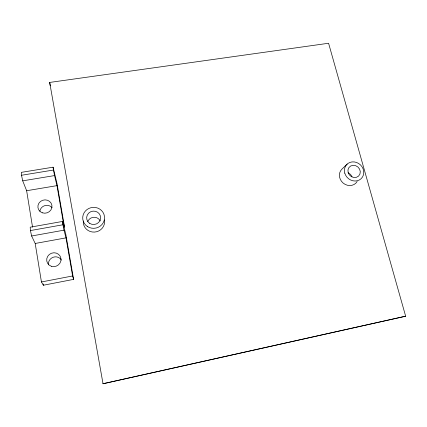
<?xml version="1.0" encoding="UTF-8"?>
<svg xmlns="http://www.w3.org/2000/svg" width="427" height="427" viewBox="0 0 427 427"><rect width="100%" height="100%" fill="white"/><g stroke="black" fill="none" stroke-linecap="round" stroke-linejoin="round"><path stroke-width="0.64" d="M347.178 164.075L342.118 168.943A9.896 8.972 42.1 0 0 343.185 183.092A9.896 8.972 42.1 0 0 357.169 181.512M405.65 316.204L103.024 383.745L405.65 316.204L328.582 43.255L49.671 82.438L103.024 383.745M43.357 285.231L73.609 279.381L65.785 234.204L62.47 221.453L30.2 227.185L30.434 230.569L31.619 235.992L35.195 243.47L41.44 281.964L43.357 285.231L43.143 283.928M41.44 281.964L72.606 275.965L73.609 279.381M35.195 243.47L66.009 237.86L72.606 275.965M31.619 235.992L63.975 230.169L66.009 237.86M30.434 230.569L62.95 224.767L62.47 221.453M26.639 190.73L56.972 185.638L63.329 222.382L64.578 227.244L57.021 183.642L53.087 167.187L21.35 172.359L21.51 175.262L22.716 180.84L26.639 190.73L32.553 227.185M22.716 180.84L54.539 175.582L56.972 185.638M21.51 175.262L53.487 170.031L54.539 175.582M62.95 224.767L63.975 230.169M49.671 82.438L50.29 85.79M53.087 167.187L53.487 170.031M87.765 221.586A6.763 6.49 -7.6 0 1 93.817 217.268A6.763 6.49 -7.6 0 1 100.228 220.94M348.363 173.026A6.266 5.69 42.1 0 1 351.987 176.869M104.455 219.921A10.686 10.253 -7.2 0 1 94.404 232.085A10.686 10.253 -7.2 0 1 83.308 221.01M48.507 264.847A7.013 6.699 -22.8 0 1 53.097 257.273A7.013 6.699 -22.8 0 1 61.461 260.08M39.876 211.306A6.875 6.48 -12.7 0 1 44.75 205.654A6.875 6.48 -12.7 0 1 52.019 207.613M87.391 226.497A10.931 10.478 -6.5 0 0 104.519 218.603A10.931 10.478 -6.5 0 0 88.971 208.392A10.931 10.478 -6.5 0 0 87.391 226.497M89.643 223.348A6.997 6.704 -6.5 0 0 100.612 218.309A6.997 6.704 -6.5 0 0 90.668 211.76A6.997 6.704 -6.5 0 0 89.643 223.348M344.776 173.138A10.109 9.138 41.9 0 0 361.055 178.758A10.109 9.138 41.9 0 0 356.438 162.425A10.109 9.138 41.9 0 0 344.776 173.138M348.138 172.497A6.469 5.845 41.9 0 0 358.552 176.111A6.469 5.845 41.9 0 0 355.611 165.655A6.469 5.845 41.9 0 0 348.138 172.497M51.309 266.261A7.222 6.891 -22 0 0 60.928 258.356A7.222 6.891 -22 0 0 49.302 254.476A7.222 6.891 -22 0 0 51.309 266.261M42.412 212.827A7.078 6.656 -12 0 0 51.902 205.312A7.078 6.656 -12 0 0 40.48 201.464A7.078 6.656 -12 0 0 42.412 212.827"/></g></svg>
